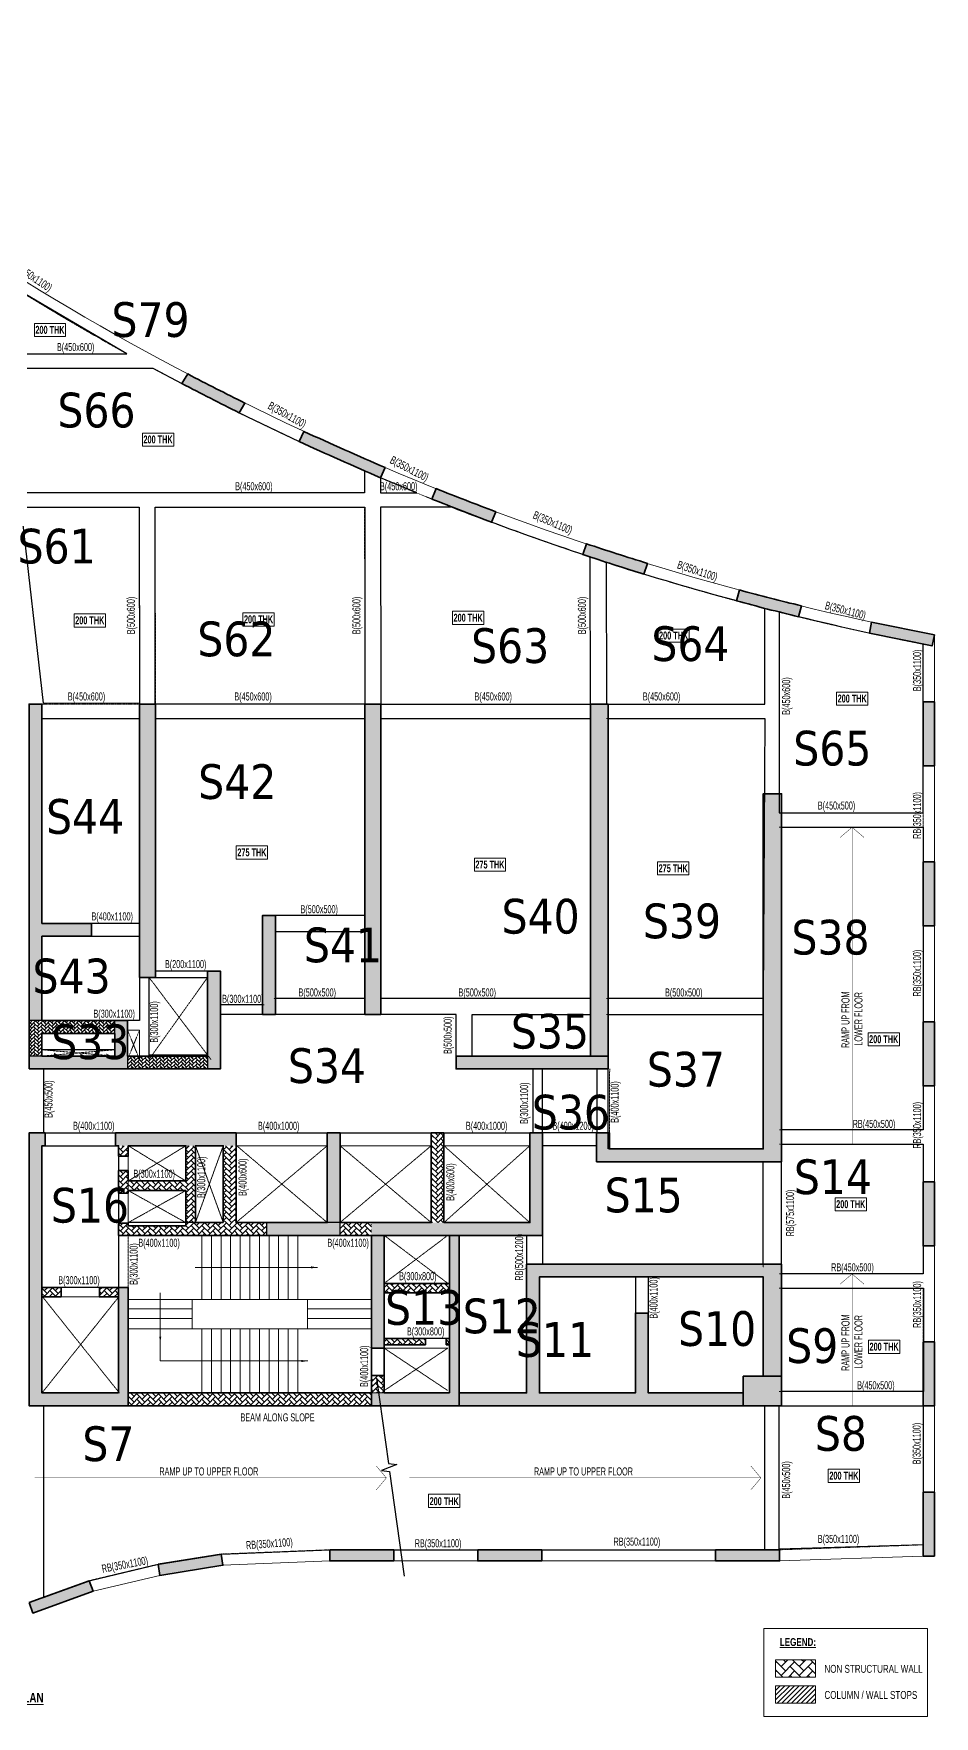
# Model space of a CAD drawing. Header units: millimetres. Extents: x 3484 to 70148, y 12455 to 70349.
# Drawn here: x 41990 to 70148, y 13081 to 65662 of the extents above; entities that cross this region are included whole.
import ezdxf

# ---------------------------------------------------------------- set-up
doc = ezdxf.new("R2010")
doc.units = ezdxf.units.MM
doc.linetypes.add('HIDDEN', pattern=[0.375, 0.25, -0.125])
for name, color, linetype, lineweight in [('A-ANNO-DIMS', 8, 'Continuous', 15), ('A-DETL-MISC', 35, 'Continuous', 15), ('A-FLOR-IDEN', 11, 'Continuous', 9), ('A-HIDD-ABVE', 8, 'HIDDEN', 20), ('G-ANNO-TEXT', 231, 'Continuous', 9), ('S-BEAM', 7, 'Continuous', 18), ('S-BEAM-IDEN', 2, 'Continuous', 9), ('S-COL HATCH', 9, 'Continuous', 0), ('S-COLS', 5, 'Continuous', 35)]:
    doc.layers.add(name, color=color, linetype=linetype, lineweight=lineweight)
doc.layers.add('changes', color=7, linetype='Continuous')
doc.layers.add('SUNK SLAB', color=8, linetype='Continuous')
doc.styles.add('Dim.s & Anno.(Misc.)', font='ARIALN.TTF')
doc.styles.add('Swis721 LtCn BT', font='swisscl.ttf', dxfattribs={"width": 0.9, "height": 233.355162})
doc.styles.add('Swis721 LtCn BT_2', font='swisscl.ttf', dxfattribs={"height": 244.992296})
doc.styles.add('Swis721 LtCn BT_B', font='', dxfattribs={"width": 0.9, "height": 246.918336})
doc.styles.get('Swis721 LtCn BT_B').set_extended_font_data('Swis721 LtCn BT', bold=True)
doc.dimstyles.new('A-GFC-100', dxfattribs={"dimscale": 100, "dimtxt": 1.75, "dimasz": 1.5, "dimexe": 1.5, "dimexo": 0, "dimgap": 1, "dimtad": 1, "dimdsep": 46, "dimtxsty": 'Dim.s & Anno.(Misc.)', "dimblk": 'ARCHTICK', "dimcen": 0, "dimdle": 1.5, "dimclrd": 256, "dimclre": 8, "dimclrt": 6, "dimazin": 2, "dimtfac": 1, "dimtix": 1, "dimtmove": 2, "dimatfit": 3, "dimfxl": 1, "dimtolj": 1, "dimlwd": -1, "dimlwe": 9, "dimarcsym": 0})
pattern_1 = [(45, (-31794446.85, 20735559.75), (0, 169.7056275), [360, -120]), (135, (-31794362, 20735644.6), (1e-14, 169.7056275), [360, -120])]

# ---------------------------------------------------------------- blocks, each defined once
blk = doc.blocks.new('A$C0921b736')
at = {"layer": 'S-COL HATCH', "transparency": 33554687}
h = blk.add_hatch(color=256, dxfattribs=at)
h.dxf.hatch_style = 1
h.paths.add_polyline_path([(29725, 12785), (30125, 12785), (30125, 15425), (31675, 15425), (31675, 15825), (30125, 15825), (30125, 22675), (29725, 22675)])
h = blk.add_hatch(color=256, dxfattribs=at)
h.dxf.hatch_style = 1
h.paths.add_polyline_path([(33675, 14135), (33175, 14135), (33175, 22675), (33675, 22675)])
h = blk.add_hatch(color=256, dxfattribs=at)
h.dxf.hatch_style = 1
h.paths.add_polyline_path([(40725, 12975), (40225, 12975), (40225, 22675), (40725, 22675)])
h = blk.add_hatch(color=256, dxfattribs=at)
h.dxf.hatch_style = 1
h.paths.add_polyline_path([(43075, 11675), (43075, 11275), (47825, 11275), (47825, 11675)])
h.paths.add_polyline_path([(47825, 22675), (47275, 22675), (47275, 11675), (47825, 11675)])
h = blk.add_hatch(color=256, dxfattribs=at)
h.dxf.hatch_style = 1
h.paths.add_polyline_path([(53250, 8375), (53250, 19875), (52675, 19875), (52675, 8775), (47865, 8775), (47865, 9275), (47465, 9275), (47465, 8375)])
h = blk.add_hatch(color=256, dxfattribs=at)
h.dxf.hatch_style = 1
h.paths.add_polyline_path([(37425, 16075), (37025, 16075), (37025, 12975), (37425, 12975)])
h = blk.add_hatch(color=256, dxfattribs=at)
h.dxf.hatch_style = 1
h.paths.add_polyline_path([(35305, 11675), (35305, 11275), (35705, 11275), (35705, 14335), (35305, 14335)])
h = blk.add_hatch(color=256, dxfattribs=at)
h.dxf.hatch_style = 1
h.paths.add_polyline_path([(32805, 11275), (32805, 11675), (32805, 12785), (32405, 12785), (32405, 12385), (32405, 11675), (30125, 11675), (29725, 11675), (29725, 11275)])
at = {"layer": 'S-COL HATCH'}
h = blk.add_hatch(dxfattribs=at)
h.set_pattern_fill('AR-HBONE', color=256, scale=20)
h.set_pattern_definition([(45, (-31794446.854, 20735559.75), (0, 113.13708499), [240, -80]), (135, (-31794390.286, 20735616.32), (9e-15, 113.13708499), [240, -80])])
h.paths.add_polyline_path([(30125, 12385), (30125, 11692), (30125, 11692), (30125, 11675), (29725, 11675), (29725, 12785), (32405, 12785), (32405, 12485), (32405, 12385)])
h = blk.add_hatch(dxfattribs=at)
h.set_pattern_fill('AR-HBONE', color=256, scale=20)
h.set_pattern_definition([(45, (-31966103.18, 21022167.41), (0, 113.13708499), [240, -80]), (135, (-31966046.61, 21022223.98), (9e-15, 113.13708499), [240, -80])])
h.paths.add_polyline_path([(35305, 11275), (35305, 11675), (32805, 11675), (32805, 11275)])
at = {"layer": 'S-COL HATCH', "transparency": 33554687}
h = blk.add_hatch(color=256, dxfattribs=at)
h.dxf.hatch_style = 1
h.paths.add_polyline_path([(32525, 4450), (32825, 4450), (32825, 1150), (32825, 750), (30125, 750), (29725, 750), (29725, 1150), (29725, 1150), (29725, 9275), (30225, 9275), (30225, 8875), (30125, 8875), (30125, 1150), (30125, 1150), (32525, 1150), (32525, 1150)])
h = blk.add_hatch(color=256, dxfattribs=at)
h.dxf.hatch_style = 1
h.paths.add_polyline_path([(36195, 9275), (32425, 9275), (32425, 8875), (36195, 8875)])
h = blk.add_hatch(color=256, dxfattribs=at)
h.dxf.hatch_style = 1
h.paths.add_polyline_path([(39445, 9275), (39045, 9275), (39045, 6475), (39445, 6475)])
h = blk.add_hatch(color=256, dxfattribs=at)
h.dxf.hatch_style = 1
h.paths.add_polyline_path([(40425, 6075), (40425, 6475), (45379, 6475), (45379, 9275), (45779, 9275), (45779, 6075)])
at = {"layer": 'S-COL HATCH'}
h = blk.add_hatch(dxfattribs=at)
h.set_pattern_fill('AR-HBONE', color=256, scale=30)
h.set_pattern_definition(pattern_1)
h.paths.add_polyline_path([(42695, 6475), (42295, 6475), (42295, 9275), (42695, 9275)])
h = blk.add_hatch(dxfattribs=at)
h.set_pattern_fill('AR-HBONE', color=256, scale=30)
h.set_pattern_definition(pattern_1)
h.paths.add_polyline_path([(34925, 8875), (34625, 8875), (34625, 7775), (32825, 7775), (32825, 8100), (32525, 8100), (32525, 7398), (32825, 7398), (32825, 7475), (34625, 7475), (34625, 6375), (32825, 6375), (32825, 6453), (32525, 6453), (32525, 6075), (37145, 6075), (37145, 6475), (34925, 6475)])
h = blk.add_hatch(dxfattribs=at)
h.set_pattern_fill('AR-HBONE', color=256, scale=30)
h.set_pattern_definition(pattern_1)
h.paths.add_polyline_path([(32825, 8875), (32525, 8875), (32525, 8550), (32825, 8550)])
h = blk.add_hatch(dxfattribs=at)
h.set_pattern_fill('AR-HBONE', color=256, scale=30)
h.set_pattern_definition(pattern_1)
h.paths.add_polyline_path([(36195, 6475), (35795, 6475), (35795, 8875), (36195, 8875)])
at = {"layer": 'S-COL HATCH', "transparency": 33554687}
h = blk.add_hatch(color=256, dxfattribs=at)
h.dxf.hatch_style = 1
h.paths.add_polyline_path([(39445, 6475), (37145, 6475), (37145, 6075), (39445, 6075)])
at = {"layer": 'S-COL HATCH'}
h = blk.add_hatch(dxfattribs=at)
h.set_pattern_fill('AR-HBONE', color=256, scale=30)
h.set_pattern_definition(pattern_1)
h.paths.add_polyline_path([(39445, 6475), (40425, 6475), (40425, 6075), (39445, 6075)])
at = {"layer": 'S-COL HATCH', "transparency": 33554687}
h = blk.add_hatch(color=256, dxfattribs=at)
h.dxf.hatch_style = 1
h.paths.add_polyline_path([(40425, 6075), (40825, 6075), (40825, 6075), (40825, 4575), (40825, 4575), (40825, 4275), (40825, 2550), (40425, 2550)])
h = blk.add_hatch(color=256, dxfattribs=at)
h.dxf.hatch_style = 1
h.paths.add_polyline_path([(42865, 6075), (43165, 6075), (43165, 750), (42865, 750), (40425, 750), (40425, 1150), (42865, 1150), (42865, 2850), (42865, 2850), (42865, 2850)])
h = blk.add_hatch(color=256, dxfattribs=at)
h.dxf.hatch_style = 1
h.paths.add_polyline_path([(52675, 4775), (52675, 1675), (53250, 1675), (53250, 5175), (45279, 5175), (45279, 1150), (43165, 1150), (43165, 750), (52050, 750), (52050, 1150), (49079, 1150), (49079, 3648), (48679, 3648), (48679, 1150), (45679, 1150), (45679, 4775)])
at = {"layer": 'S-COL HATCH'}
h = blk.add_hatch(dxfattribs=at)
h.set_pattern_fill('AR-HBONE', color=256, scale=30)
h.set_pattern_definition([(45, (-31794446.85, 20683630.75), (0, 169.7056275), [360, -120]), (135, (-31794362, 20683715.6), (1e-14, 169.7056275), [360, -120])])
h.paths.add_polyline_path([(32525, 4150), (32525, 4450), (31925, 4450), (31925, 4150)])
h.paths.add_polyline_path([(30725, 4150), (30725, 4450), (30125, 4450), (30125, 4150)])
h = blk.add_hatch(dxfattribs=at)
h.set_pattern_fill('AR-HBONE', color=256, scale=30)
h.set_pattern_definition(pattern_1)
h.paths.add_polyline_path([(40825, 4275), (42865, 4275), (42865, 4575), (40825, 4575)])
h = blk.add_hatch(dxfattribs=at)
h.set_pattern_fill('AR-HBONE', color=256, scale=30)
h.set_pattern_definition(pattern_1)
h.paths.add_polyline_path([(42115, 2850), (42115, 2650), (40825, 2650), (40825, 2850)])
h = blk.add_hatch(dxfattribs=at)
h.set_pattern_fill('AR-HBONE', color=256, scale=30)
h.set_pattern_definition(pattern_1)
h.paths.add_polyline_path([(42765, 2850), (42865, 2850), (42865, 2650), (42765, 2650)])
h = blk.add_hatch(dxfattribs=at)
h.set_pattern_fill('AR-HBONE', color=256, scale=30)
h.set_pattern_definition(pattern_1)
h.paths.add_polyline_path([(40425, 1700), (40825, 1700), (40825, 1150), (40425, 1150)])
at = {"layer": 'S-COL HATCH', "transparency": 33554687}
h = blk.add_hatch(color=256, dxfattribs=at)
h.dxf.hatch_style = 1
h.paths.add_polyline_path([(53250, 1675), (53250, 750), (52050, 750), (52050, 1675)])
at = {"layer": 'S-COL HATCH'}
h = blk.add_hatch(dxfattribs=at)
h.set_pattern_fill('AR-HBONE', color=256, scale=30)
h.set_pattern_definition(pattern_1)
h.paths.add_polyline_path([(40425, 1150), (32825, 1150), (32825, 750), (40425, 750)])
at = {"layer": 'changes'}
for p, q in [((30125, 12785), (29725, 12785)), ((32405, 12385), (32405, 12785)), ((30125, 11675), (29725, 11675)), ((32805, 11675), (32805, 11275)), ((35305, 11675), (35305, 11275))]:
    blk.add_line(p, q, dxfattribs=at)
blk.add_lwpolyline([(39445, 6475), (37145, 6475), (37145, 6075), (39445, 6075)], close=True, dxfattribs=at)
at = {"layer": 'S-COLS'}
for p, q in [((32525, 4450), (32525, 1150)), ((32825, 4450), (32825, 1150)), ((40825, 2550), (40425, 2550)), ((40825, 1700), (40425, 1700)), ((32825, 1150), (32825, 750))]:
    blk.add_line(p, q, dxfattribs=at)
for points in [[(29725, 11275), (29725, 22675), (30125, 22675), (30125, 15825), (31675, 15825), (31675, 15425), (30125, 15425), (30125, 12785), (32805, 12785), (32805, 11675), (35305, 11675), (35305, 14335), (35705, 14335), (35705, 11275), (29725, 11275)], [(47825, 11675), (47825, 22675), (47275, 22675), (47275, 11675), (47825, 11675)], [(29725, 1150), (29725, 9275), (30225, 9275), (30225, 8875), (30125, 8875), (30125, 1150), (32525, 1150)], [(36195, 9275), (32425, 9275), (32425, 8875), (32525, 8875), (32525, 8550), (32825, 8550), (32825, 8875), (33725, 8875), (34625, 8875), (34625, 7775), (32825, 7775), (32825, 8100), (32525, 8100), (32525, 7398), (32825, 7398), (32825, 7475), (34625, 7475), (34625, 6375), (33725, 6375), (32825, 6375), (32825, 6453), (32525, 6453), (32525, 6075), (34625, 6075), (34625, 6075), (45779, 6075), (45779, 9275), (45379, 9275), (45379, 6475), (42695, 6475), (42695, 9275)], [(39045, 9275), (39045, 6475), (36195, 6475), (36195, 9275)], [(39445, 9275), (39045, 9275)], [(42295, 9275), (42295, 6475), (39445, 6475), (39445, 9275)], [(42695, 9275), (42295, 9275)], [(40825, 750), (40425, 750), (40425, 6075)], [(40825, 6075), (40825, 1150)], [(43165, 6075), (43165, 750), (42865, 750)], [(42865, 1150), (42865, 6075)], [(43165, 1150), (45279, 1150), (45279, 5175), (53250, 5175)], [(53250, 5175), (53250, 1675), (52675, 1675), (52675, 4775), (45679, 4775), (45679, 1150), (48679, 1150), (48679, 3648), (49079, 3648), (49079, 1150), (52050, 1150), (52050, 750), (43165, 750)], [(30125, 4150), (30725, 4150), (30725, 4450), (30125, 4450)], [(32525, 4150), (31925, 4150), (31925, 4450), (32825, 4450)], [(40825, 2850), (42115, 2850)], [(42115, 2650), (40825, 2650)], [(42115, 2850), (42115, 2650)], [(42765, 2650), (42765, 2850)], [(42765, 2850), (42865, 2850)], [(42865, 2650), (42765, 2650)], [(30125, 750), (30125, 750), (29725, 750), (29725, 1150)], [(32825, 1150), (40425, 1150), (40425, 750), (30125, 750)], [(40825, 1150), (42865, 1150)], [(42865, 750), (40825, 750)]]:
    blk.add_lwpolyline(points, dxfattribs=at)
for points in [[(33675, 14135), (33175, 14135), (33175, 22675), (33675, 22675)], [(53250, 8375), (47465, 8375), (47465, 9275), (47865, 9275), (47865, 8775), (52675, 8775), (52675, 19875), (53250, 19875)], [(30125, 12385), (32405, 12385), (32405, 11675), (30125, 11675)], [(35795, 6475), (34925, 6475), (34925, 8875), (35795, 8875)], [(40825, 4575), (42865, 4575), (42865, 4275), (40825, 4275)]]:
    blk.add_lwpolyline(points, close=True, dxfattribs=at)
at = {"layer": 'S-COLS', "elevation": 0}
for points in [[(40725, 12975), (40225, 12975), (40225, 22675), (40725, 22675)], [(37425, 16075), (37025, 16075), (37025, 12975), (37425, 12975)], [(43075, 11675), (47825, 11675), (47825, 11275), (43075, 11275)], [(53250, 750), (52050, 750), (52050, 1675), (53250, 1675)]]:
    blk.add_lwpolyline(points, close=True, dxfattribs=at)
blk = doc.blocks.new('*U10')
blk.add_lwpolyline([(-28.23, 0), (-1.25, 0), (-0.62, 2.5), (0.62, -2.5), (1.25, 0), (34.3, 0)])
blk = doc.blocks.new('_ARCHTICK')
at = {"color": 0, "linetype": 'ByBlock', "const_width": 0.15}
blk.add_lwpolyline([(-0.5, -0.5), (0.5, 0.5)], dxfattribs=at)
blk = doc.blocks.new('A$Cb7cd9481')
at = {"layer": 'S-COL HATCH', "transparency": 33554687}
h = blk.add_hatch(color=256, dxfattribs=at)
h.dxf.hatch_style = 1
h.paths.add_polyline_path([(28420, 25306), (28602, 25607, -0.00603), (26815, 26517), (26634, 26217, 0.006005)])
h = blk.add_hatch(color=256, dxfattribs=at)
h.dxf.hatch_style = 1
h.paths.add_polyline_path([(30445, 24722), (30297, 24405, 0.004309), (32837, 23274), (32985, 23591, -0.004327)])
h = blk.add_hatch(color=256, dxfattribs=at)
h.dxf.hatch_style = 1
h.paths.add_polyline_path([(36311, 21885), (36443, 22213, -0.006015), (34578, 22935), (34446, 22609, 0.00603)])
h = blk.add_hatch(color=256, dxfattribs=at)
h.dxf.hatch_style = 1
h.paths.add_polyline_path([(41071, 20263), (41183, 20599, -0.006015), (39279, 21210), (39167, 20874, 0.00603)])
h = blk.add_hatch(color=256, dxfattribs=at)
h.dxf.hatch_style = 1
h.paths.add_polyline_path([(45907, 18929), (46003, 19269, -0.006016), (44065, 19767), (43970, 19427, 0.006031)])
h = blk.add_hatch(color=256, dxfattribs=at)
h.dxf.hatch_style = 1
h.paths.add_polyline_path([(48195, 18764), (48125, 18421), (50085, 18021), (50155, 18363)])
h = blk.add_hatch(color=256, dxfattribs=at)
h.dxf.hatch_style = 1
h.paths.add_polyline_path([(50155, 16269), (49805, 16269), (49805, 14269), (50155, 14269)])
h = blk.add_hatch(color=256, dxfattribs=at)
h.dxf.hatch_style = 1
h.paths.add_polyline_path([(49805, 9269), (50155, 9269), (50155, 11269), (49805, 11269)])
h = blk.add_hatch(color=256, dxfattribs=at)
h.dxf.hatch_style = 1
h.paths.add_polyline_path([(50155, 6269), (49805, 6269), (49805, 4269), (50155, 4269)])
h = blk.add_hatch(color=256, dxfattribs=at)
h.dxf.hatch_style = 1
h.paths.add_polyline_path([(50155, 1269), (49805, 1269), (49805, -731), (50155, -731)])
h = blk.add_hatch(color=256, dxfattribs=at)
h.dxf.hatch_style = 1
h.paths.add_polyline_path([(49805, -5724), (50155, -5724), (50155, -3724), (49805, -3724)])
h = blk.add_hatch(color=256, dxfattribs=at)
h.dxf.hatch_style = 1
h.paths.add_polyline_path([(49805, -10421), (50155, -10421), (50155, -8421), (49805, -8421)])
h = blk.add_hatch(color=256, dxfattribs=at)
h.dxf.hatch_style = 1
h.paths.add_polyline_path([(25886, -10678), (25942, -11024), (27916, -10706), (27860, -10360)])
h = blk.add_hatch(color=256, dxfattribs=at)
h.dxf.hatch_style = 1
h.paths.add_polyline_path([(31255, -10224), (31255, -10574), (33255, -10574), (33255, -10224)])
h = blk.add_hatch(color=256, dxfattribs=at)
h.dxf.hatch_style = 1
h.paths.add_polyline_path([(35880, -10224), (35880, -10574), (37880, -10574), (37880, -10224)])
h = blk.add_hatch(color=256, dxfattribs=at)
h.dxf.hatch_style = 1
h.paths.add_polyline_path([(43315, -10224), (43315, -10574), (45315, -10574), (45315, -10224)])
h = blk.add_hatch(color=256, dxfattribs=at)
h.dxf.hatch_style = 1
h.paths.add_polyline_path([(23855, -11522), (23735, -11193), (21855, -11874), (21974, -12203)])
at = {"layer": 'S-COLS', "elevation": 0}
for points in [[(26634, 26217, 0.006005), (28420, 25306), (28602, 25607, -0.00603), (26815, 26517), (26634, 26217)], [(30297, 24405), (30445, 24722, 0.004327), (32985, 23591), (32837, 23274, -0.004309), (30297, 24405)], [(36443, 22213, -0.006015), (34578, 22935), (34446, 22609, 0.00603), (36311, 21885), (36443, 22213)], [(39167, 20874, 0.00603), (41071, 20263), (41183, 20599, -0.006015), (39279, 21210), (39167, 20874)], [(46003, 19269, -0.006016), (44065, 19767), (43970, 19427, 0.006031), (45907, 18929), (46003, 19269)]]:
    blk.add_lwpolyline(points, format="xyb", dxfattribs=at)
for points in [[(48195, 18764), (50155, 18363), (50085, 18021), (48125, 18421), (48195, 18764)], [(25886, -10678), (25942, -11024), (27916, -10706), (27860, -10360), (25886, -10678)], [(21855, -11874), (21974, -12203), (23855, -11522), (23735, -11193), (21855, -11874)]]:
    blk.add_lwpolyline(points, dxfattribs=at)
for points in [[(49805, 16269), (50155, 16269), (50155, 14269), (49805, 14269)], [(49805, 11269), (50155, 11269), (50155, 9269), (49805, 9269)], [(49805, 6269), (50155, 6269), (50155, 4269), (49805, 4269)], [(49805, 1269), (50155, 1269), (50155, -731), (49805, -731)], [(49805, -3724), (50155, -3724), (50155, -5724), (49805, -5724)], [(49805, -8421), (50155, -8421), (50155, -10421), (49805, -10421)], [(31255, -10224), (33255, -10224), (33255, -10574), (31255, -10574)], [(35880, -10224), (37880, -10224), (37880, -10574), (35880, -10574)], [(43315, -10224), (45315, -10224), (45315, -10574), (43315, -10574)]]:
    blk.add_lwpolyline(points, close=True, dxfattribs=at)
blk = doc.blocks.new('A$C40398dd4')
at = {"layer": 'A-ANNO-DIMS', "ltscale": 500, "elevation": 0}
blk.add_lwpolyline([(5810, 1000), (6600, 1000), (6600, 1565)], dxfattribs=at)
at = {"layer": 'A-DETL-MISC'}
for p, q in [((2300, 4925), (2300, 2925)), ((2600, 4925), (2600, 2925)), ((2900, 4925), (2900, 2925)), ((3200, 4925), (3200, 2925)), ((3500, 4925), (3500, 2925)), ((3800, 4925), (3800, 2925)), ((4100, 4925), (4100, 2925)), ((4400, 4925), (4400, 2925)), ((4700, 4925), (4700, 2925)), ((5000, 4925), (5000, 2925)), ((5300, 4925), (5300, 2925)), ((2300, 0), (2300, 2000)), ((2600, 0), (2600, 2000)), ((2900, 0), (2900, 2000)), ((3200, 0), (3200, 2000)), ((3500, 0), (3500, 2000)), ((3800, 0), (3800, 2000)), ((4100, 0), (4100, 2000)), ((4400, 0), (4400, 2000)), ((4700, 0), (4700, 2000)), ((5000, 0), (5000, 2000)), ((5300, 0), (5300, 2000))]:
    blk.add_line(p, q, dxfattribs=at)
for points in [[(2000, 2925), (0, 2925)], [(5600, 2925), (7600, 2925)], [(2000, 2625), (0, 2625)], [(2000, 2325), (0, 2325)], [(5600, 2625), (7600, 2625)], [(5600, 2325), (7600, 2325)]]:
    blk.add_lwpolyline(points, dxfattribs=at)
blk.add_lwpolyline([(5600, 2925), (5600, 2000), (2000, 2000), (2000, 2925)], close=True, dxfattribs=at)
at = {"layer": 'A-DETL-MISC', "elevation": 0}
for points in [[(2000, 2000), (0, 2000)], [(5600, 2000), (7600, 2000)]]:
    blk.add_lwpolyline(points, dxfattribs=at)
at = {"layer": 'A-ANNO-DIMS', "ltscale": 500}
for points in [[(1688, 3925), (5510, 3925)], [(6600, 1565), (6600, 3126)], [(1988, 1000), (5810, 1000)]]:
    blk.add_leader(points, dimstyle='A-GFC-100', override={"dimasz": 2, "dimtad": 0, "dimfxl": 0.18, "dimarcsym": 1}, dxfattribs=at)

msp = doc.modelspace()

# ---------------------------------------------------------------- hatches: boundary and pattern name
at = {"layer": 'SUNK SLAB'}
h = msp.add_hatch(dxfattribs=at)
h.set_pattern_fill('AR-HBONE', color=8, scale=50, style=0)
h.set_pattern_definition([(45, (-31293415.8, 20978377.51), (0, 282.8427125), [600, -200]), (135, (-31293274.39, 20978518.93), (2e-14, 282.8427125), [600, -200])])
h.paths.add_polyline_path([(66434, 14849), (66434, 14308), (65185, 14308), (65185, 14849)], flags=0)
h = msp.add_hatch(dxfattribs=at)
h.set_pattern_fill('ANSI31', color=8, scale=850, style=0)
h.set_pattern_definition([(45, (-31293415.81, 20979046.01), (-75.1300955, 75.1300955), [])])
h.paths.add_polyline_path([(66434, 14033), (66434, 13491), (65185, 13491), (65185, 14033)], flags=0)

# ---------------------------------------------------------------- linework, layer by layer
at = {"layer": 'A-FLOR-IDEN', "color": 8, "elevation": 0, "flags": 128}
for points in [[(42990, 56608), (42990, 56196), (42013, 56196), (42013, 56608)], [(42990, 56608), (42990, 56196), (42013, 56196), (42013, 56608)], [(46368, 53183), (46368, 52772), (45390, 52772), (45390, 53183)], [(46368, 53183), (46368, 52772), (45390, 52772), (45390, 53183)], [(44234, 47532), (44234, 47120), (43257, 47120), (43257, 47532)], [(44234, 47532), (44234, 47120), (43257, 47120), (43257, 47532)], [(49510, 47563), (49510, 47151), (48533, 47151), (48533, 47563)], [(49510, 47563), (49510, 47151), (48533, 47151), (48533, 47563)], [(56062, 47611), (56062, 47200), (55084, 47200), (55084, 47611)], [(56062, 47611), (56062, 47200), (55084, 47200), (55084, 47611)], [(62487, 47056), (62487, 46644), (61509, 46644), (61509, 47056)], [(62487, 47056), (62487, 46644), (61509, 46644), (61509, 47056)], [(68069, 45087), (68069, 44675), (67091, 44675), (67091, 45087)], [(68069, 45087), (68069, 44675), (67091, 44675), (67091, 45087)], [(49303, 40280), (49303, 39868), (48326, 39868), (48326, 40280)], [(56744, 39900), (56744, 39489), (55767, 39489), (55767, 39900)], [(62472, 39783), (62472, 39372), (61495, 39372), (61495, 39783)], [(69054, 34442), (69054, 34030), (68076, 34030), (68076, 34442)], [(68023, 29287), (68023, 28875), (67046, 28875), (67046, 29287)], [(69066, 24835), (69066, 24423), (68089, 24423), (68089, 24835)], [(55314, 20023), (55314, 19611), (54336, 19611), (54336, 20023)]]:
    msp.add_lwpolyline(points, close=True, dxfattribs=at)
at = {"layer": 'A-FLOR-IDEN', "color": 8, "flags": 128}
msp.add_lwpolyline([(67810, 20805), (67810, 20393), (66833, 20393), (66833, 20805)], close=True, dxfattribs=at)
at = {"layer": 'A-HIDD-ABVE', "linetype": 'HIDDEN'}
for p, q in [((47428, 36171, 0), (45598, 33611, 0)), ((47528, 33611, 0), (45598, 36171, 0)), ((45298, 34521, 0), (44928, 33611, 0)), ((45298, 33611, 0), (44928, 34521, 0)), ((44528, 33911, 0), (42248, 33711, 0)), ((44528, 33711, 0), (42248, 33911, 0)), ((46748, 30911, 0), (44948, 29811, 0)), ((46748, 29811, 0), (44948, 30911, 0)), ((47918, 30911, 0), (47048, 28511, 0)), ((47918, 28511, 0), (47048, 30911, 0)), ((51168, 30911, 0), (48318, 28511, 0)), ((51168, 28511, 0), (48338, 30911, 0)), ((54418, 30911, 0), (51568, 28511, 0)), ((54418, 28511, 0), (51568, 30911, 0)), ((57502, 30911, 0), (54818, 28511, 0)), ((57502, 28511, 0), (54818, 30911, 0)), ((46748, 28511, 0), (44948, 29511, 0)), ((46748, 29511, 0), (44948, 28511, 0)), ((52948, 28111, 0), (54938, 26611, 0)), ((52948, 26611, 0), (54938, 28111, 0)), ((44648, 26185, 0), (42248, 23185, 0)), ((42272, 26185, 0), (44672, 23185, 0)), ((52948, 24585, 0), (54938, 23260, 0)), ((52948, 23260, 0), (54938, 24585, 0))]:
    msp.add_line(p, q, dxfattribs=at)
at = {"layer": 'changes'}
msp.add_line((47048, 28511, 0), (44948, 28511, 0), dxfattribs=at)
at = {"layer": 'changes', "color": 1, "elevation": 0}
for points in [[(41569, 57610), (41569, 55661), (44899, 55661)], [(52830, 51785), (52834, 51311), (53967, 51311)], [(41595, 50861), (45290, 50861), (45298, 44733), (42296, 44739)], [(45790, 50861), (52348, 50861), (52348, 44711), (45790, 44711)], [(42248, 44261), (45298, 44261), (45298, 37861), (42248, 37861)], [(45798, 44261), (52348, 44261), (52348, 38111), (49148, 38111), (49148, 35311), (47828, 35311), (47828, 36371), (45798, 36371)], [(52848, 44261), (59398, 44261), (59398, 35511), (52848, 35511)], [(59948, 44261), (64848, 44261), (64798, 35511), (59948, 35511)], [(65373, 40861), (69798, 40861), (69798, 31411), (65373, 31411)], [(42248, 37461), (45298, 37461), (45298, 34821), (42248, 34821)], [(49548, 37611), (52348, 37611), (52348, 35511), (49548, 35511)], [(45598, 36171), (47428, 36171), (47428, 33743), (45598, 33743)], [(42298, 33311), (42298, 31311), (57602, 31311), (57602, 33311), (55198, 33311), (55198, 35011), (47828, 35011), (47828, 33311)], [(55698, 35011), (59398, 35011), (59398, 33711), (55698, 33711)], [(59948, 35011), (64798, 35011), (64798, 30811), (59948, 30811)], [(42248, 34421), (44528, 34421), (44528, 33911), (42248, 33911)], [(57902, 33311), (59598, 33311), (59598, 31311), (57902, 31311)], [(42248, 30911), (44648, 30911), (44648, 26485), (42248, 26485)], [(57902, 30911), (57902, 27211), (64798, 27211), (64798, 30411), (59588, 30411), (59598, 30911)], [(65373, 30961), (69798, 30961), (69798, 26911), (65373, 26911)], [(55288, 28111), (57402, 28111), (57402, 23185), (55288, 23185)], [(52948, 26311), (54988, 26311), (54988, 24885), (52948, 24885)], [(57802, 26811), (60802, 26811), (60802, 23185), (57802, 23185)], [(65373, 26461), (69812, 26461), (69812, 23235), (65373, 23235)], [(42298, 22785), (42298, 16799), (43766, 17329), (45854, 17827), (47875, 18153), (51248, 18287), (55873, 18287), (63308, 18287), (64848, 18291), (64848, 22785)], [(65298, 22785), (69798, 22785), (69798, 18440), (65298, 18304)]]:
    msp.add_lwpolyline(points, close=True, dxfattribs=at)
for points in [[(52333, 51998), (52334, 51311), (41569, 51311), (41569, 55211), (45720, 55211), (46627, 54728), (48413, 53817), (50290, 52916), (52333, 51998)], [(64173, 23185), (64173, 23710), (64798, 23710), (64798, 26811), (61202, 26811), (61202, 23185), (64173, 23185)]]:
    msp.add_lwpolyline(points, dxfattribs=at)
msp.add_lwpolyline([(52835, 50861), (52848, 44711), (59398, 44710), (59388, 49309, -0.009823), (56305, 50396), (55092, 50861)], format="xyb", close=True, dxfattribs=at)
for points in [[(59889, 49145), (59898, 44711), (64848, 44711), (64848, 47704, -0.011708), (61064, 48774), (59889, 49145)], [(65298, 47589), (65298, 41311), (69798, 41311), (69798, 46582, -0.013126), (65298, 47589)]]:
    msp.add_lwpolyline(points, format="xyb", dxfattribs=at)
at = {"layer": 'G-ANNO-TEXT', "color": 7, "elevation": 0}
for points in [[(64816, 15821), (69935, 15821), (69935, 13081), (64816, 13081)], [(66434, 14849), (66434, 14308), (65185, 14308), (65185, 14849)], [(66434, 14033), (66434, 13491), (65185, 13491), (65185, 14033)]]:
    msp.add_lwpolyline(points, close=True, dxfattribs=at)
at = {"layer": 'S-BEAM', "linetype": 'HIDDEN'}
for p, q in [((41569, 55661, 0), (44899, 55661, 0)), ((41569, 55211, 0), (45720, 55211, 0)), ((52334, 51311, 0), (52333, 51998, 0)), ((52834, 51311, 0), (52833, 51783, 0)), ((41569, 51311, 0), (52334, 51311, 0)), ((52834, 51311, 0), (53967, 51311, 0)), ((42296, 44739, 0), (41595, 50862, 0)), ((45290, 50861), (41595, 50861, 0)), ((45298, 44711, 0), (45290, 50861, 0)), ((45790, 50861, 0), (52335, 50861, 0)), ((45798, 44711, 0), (45790, 50861, 0)), ((52348, 44711, 0), (52335, 50861, 0)), ((52835, 50861, 0), (55091, 50861, 0)), ((52848, 44711, 0), (52835, 50861, 0)), ((59398, 44711, 0), (59388, 49309, 0)), ((59898, 44711, 0), (59889, 49145, 0)), ((64848, 44711, 0), (64848, 47704, 0)), ((65298, 41311, 0), (65298, 47589)), ((45298, 44711, 0), (42248, 44711, 0)), ((45798, 44711, 0), (52348, 44711, 0)), ((59398, 44711, 0), (52848, 44711, 0)), ((64798, 44711, 0), (59898, 44711, 0)), ((45298, 44261, 0), (42248, 44261)), ((45798, 44261, 0), (52348, 44261, 0)), ((59398, 44261, 0), (52848, 44261, 0)), ((64848, 44261, 0), (59898, 44261, 0)), ((64848, 41911, 0), (64848, 44261, 0)), ((69798, 41311, 0), (65298, 41311, 0)), ((43798, 37861, 0), (45298, 37861, 0)), ((49548, 38111, 0), (52348, 38111, 0)), ((43798, 37461, 0), (45298, 37461, 0)), ((49548, 37611, 0), (52348, 37611, 0)), ((47428, 36371, 0), (45798, 36371, 0)), ((45298, 36171, 0), (45298, 34821, 0)), ((49198, 35311, 0), (47828, 35311, 0)), ((52348, 35511, 0), (49498, 35511, 0)), ((59398, 35511, 0), (52848, 35511, 0)), ((59898, 35511, 0), (64798, 35511, 0)), ((45298, 34821, 0), (44928, 34821, 0)), ((55198, 35011, 0), (47828, 35011, 0)), ((55198, 33711, 0), (55198, 35011, 0)), ((59398, 35011, 0), (55698, 35011, 0)), ((55698, 33711, 0), (55698, 35011, 0)), ((59898, 35011, 0), (64798, 35011, 0)), ((42298, 33311, 0), (42298, 31311, 0)), ((57602, 31311, 0), (57602, 33311, 0)), ((57902, 31311, 0), (57902, 33311, 0)), ((59598, 33311, 0), (59598, 31311, 0)), ((59998, 33311, 0), (59988, 31311, 0)), ((44548, 31311, 0), (42348, 31311, 0)), ((51168, 31311, 0), (48318, 31311, 0)), ((54418, 31311, 0), (51568, 31311, 0)), ((57502, 31311, 0), (54818, 31311, 0)), ((44548, 30911, 0), (42348, 30911, 0)), ((44648, 28488, 0), (44648, 30911, 0)), ((59598, 30911, 0), (57902, 30911, 0)), ((65312, 30961, 0), (69798, 30961)), ((64798, 27111, 0), (64798, 30411, 0)), ((44648, 26485, 0), (44648, 28111, 0)), ((44948, 26485, 0), (44948, 28111, 0)), ((57902, 28111, 0), (57902, 27211, 0)), ((65298, 26911, 0), (69798, 26911, 0)), ((44048, 26485, 0), (42848, 26485, 0)), ((60802, 25683, 0), (60802, 26811, 0)), ((61202, 25683, 0), (61202, 26811, 0)), ((54838, 24885, 0), (54188, 24885, 0)), ((42298, 22785, 0), (42298, 16799)), ((64848, 22785, 0), (64848, 18291, 0)), ((65298, 22785), (69812, 22785, 0)), ((65298, 22785, 0), (65298, 18304, 0)), ((65296, 18286, 0), (69786, 18440, 0)), ((47875, 18153, 0), (51241, 18286, 0)), ((53248, 18287, 0), (55873, 18287, 0)), ((63308, 18287, 0), (57873, 18287, 0)), ((43766, 17329, 0), (45854, 17827, 0)), ((42298, 16427), (42298, 16423))]:
    msp.add_line(p, q, dxfattribs=at)
at = {"layer": 'S-BEAM'}
for p, q in [((69812, 40861, 0), (65298, 40861, 0)), ((45598, 36171, 0), (45598, 33611, 0)), ((47428, 36171, 0), (45798, 36171, 0)), ((45298, 34521, 0), (44928, 34521, 0)), ((45298, 34521, 0), (45298, 33611, 0)), ((59598, 31311, 0), (57902, 31311, 0)), ((65312, 31411, 0), (69798, 31411)), ((44948, 28511, 0), (44948, 30911, 0)), ((51168, 30911, 0), (48338, 30911, 0)), ((54418, 30911, 0), (51568, 30911, 0)), ((57502, 30911, 0), (54818, 30911, 0)), ((65373, 27111, 0), (65373, 30411, 0)), ((57402, 28111, 0), (57402, 27211, 0)), ((65298, 26461, 0), (69798, 26461, 0)), ((44048, 26185, 0), (42848, 26185, 0)), ((54938, 24585, 0), (52948, 24585, 0)), ((65298, 23235), (69812, 23235, 0)), ((47889, 17803, 0), (51255, 17937, 0)), ((53248, 17937, 0), (55873, 17937, 0)), ((63308, 17937, 0), (57873, 17937, 0)), ((65308, 17937, 0), (69798, 18090, 0)), ((43848, 16988, 0), (45935, 17487, 0))]:
    msp.add_line(p, q, dxfattribs=at)
at = {"layer": 'S-BEAM', "ltscale": 250000, "elevation": 0}
msp.add_lwpolyline([(70148, 46874, -0.104419), (38031, 60339, 0.059137), (29908, 65662, 0.059137)], format="xyb", dxfattribs=at)
at = {"layer": 'S-BEAM', "linetype": 'HIDDEN', "elevation": 0}
for points in [[(44899, 55661, -0.0114), (41569, 57610)], [(52333, 51998, -0.021725), (45720, 55211, -0.021725)], [(59388, 49309, -0.020704), (52833, 51783, -0.020704)], [(64848, 47704, -0.015257), (59889, 49145, -0.015257)], [(69812, 46582, -0.013664), (65298, 47589, -0.013664)]]:
    msp.add_lwpolyline(points, format="xyb", dxfattribs=at)
at = {"layer": 'S-BEAM', "ltscale": 250000, "elevation": 0}
msp.add_lwpolyline([(70148, 18090), (70148, 46874)], dxfattribs=at)
at = {"layer": 'S-BEAM', "linetype": 'HIDDEN', "elevation": 0}
for points in [[(69798, 31411), (69798, 46582)], [(69798, 26911), (69798, 30961)], [(69798, 18090), (69798, 26461)]]:
    msp.add_lwpolyline(points, dxfattribs=at)
at = {"layer": 'S-BEAM', "elevation": 0}
msp.add_lwpolyline([(65312, 40861), (69798, 40861)], dxfattribs=at)
at = {"layer": 'S-BEAM', "const_width": 12.5, "elevation": 0}
for points in [[(67951, 40544), (67576, 40861), (67201, 40544)], [(67576, 40861), (67576, 30961)], [(67951, 26587), (67576, 26903), (67201, 26587)], [(67576, 26911), (67576, 22785)], [(42023, 20535), (53015, 20535)], [(52700, 20156), (53017, 20531), (52700, 20906)], [(53733, 20535), (64725, 20535)], [(64410, 20156), (64726, 20531), (64410, 20906)]]:
    msp.add_lwpolyline(points, dxfattribs=at)
at = {"layer": 'S-BEAM', "elevation": 0}
msp.add_lwpolyline([(42248, 33711), (44528, 33711), (44528, 33911), (42248, 33911)], close=True, dxfattribs=at)
at = {"layer": 'S-COL HATCH', "elevation": 0}
msp.add_lwpolyline([(52948, 23185), (52548, 23185), (52548, 23736), (52948, 23736)], close=True, dxfattribs=at)

# ---------------------------------------------------------------- block references
at = {"xscale": 100, "yscale": 100, "zscale": 100, "rotation": 277.960533334072}
msp.add_blockref('*U10', (53101, 20856, 0), dxfattribs=at)
at = {"layer": 'changes'}
msp.add_blockref('A$C0921b736', (12123, 22035, 0), dxfattribs=at)
at = {"layer": 'S-BEAM'}
msp.add_blockref('A$Cb7cd9481', (19993, 28511, 0), dxfattribs=at)
at = {"layer": 'S-BEAM-IDEN', "xscale": -1}
msp.add_blockref('A$C40398dd4', (52548, 23185, 0), dxfattribs=at)

# ---------------------------------------------------------------- texts
at = {"layer": 'A-FLOR-IDEN', "color": 1, "char_height": 246.9, "width": 1155, "attachment_point": 2, "line_spacing_factor": 0.964267, "style": 'Swis721 LtCn BT_B'}
for s, insert in [('200 THK', (42501, 56530)), ('200 THK', (42501, 56530)), ('200 THK', (45879, 53105)), ('200 THK', (45879, 53105)), ('200 THK', (43745, 47454)), ('200 THK', (43745, 47454)), ('200 THK', (49021, 47485)), ('200 THK', (49021, 47485)), ('200 THK', (55573, 47533)), ('200 THK', (55573, 47533)), ('200 THK', (61998, 46978)), ('200 THK', (61998, 46978)), ('200 THK', (67580, 45009)), ('200 THK', (67580, 45009)), ('275 THK', (48814, 40202)), ('275 THK', (56255, 39822, 0)), ('275 THK', (61984, 39705)), ('200 THK', (68565, 34364, 0)), ('200 THK', (67534, 29209, 0)), ('200 THK', (68577, 24757, 0)), ('200 THK', (67322, 20727)), ('200 THK', (54825, 19927, 0))]:
    msp.add_mtext(s, dxfattribs=dict(at, insert=insert))
at = {"layer": 'changes', "char_height": 1084.7, "attachment_point": 1, "style": 'Dim.s & Anno.(Misc.)'}
for s, insert in [('{\\fTahoma|b0|i0|c0|p34;S79}', (44424, 57271)), ('{\\fTahoma|b0|i0|c0|p34;S66}', (42735, 54443)), ('{\\fTahoma|b0|i0|c0|p34;S61}', (41489, 50191)), ('{\\fTahoma|b0|i0|c0|p34;S62}', (47108, 47292)), ('{\\fTahoma|b0|i0|c0|p34;S63}', (55667, 47082)), ('{\\fTahoma|b0|i0|c0|p34;S64}', (61302, 47143)), ('{\\fTahoma|b0|i0|c0|p34;S65}', (65739, 43878, 0)), ('{\\fTahoma|b0|i0|c0|p34;S42}', (47135, 42834)), ('{\\fTahoma|b0|i0|c0|p34;S44}', (42379, 41744)), ('{\\fTahoma|b0|i0|c0|p34;S40}', (56619, 38627)), ('{\\fTahoma|b0|i0|c0|p34;S39}', (61039, 38480)), ('{\\fTahoma|b0|i0|c0|p34;S38}', (65681, 37972)), ('{\\fTahoma|b0|i0|c0|p34;S41}', (50441, 37730)), ('{\\fTahoma|b0|i0|c0|p34;S43}', (41956, 36758)), ('{\\fTahoma|b0|i0|c0|p34;S33}', (42543, 34702)), ('{\\fTahoma|b0|i0|c0|p34;S35}', (56910, 35034)), ('{\\fTahoma|b0|i0|c0|p34;S34}', (49940, 33957)), ('{\\fTahoma|b0|i0|c0|p34;S37}', (61161, 33846)), ('{\\fTahoma|b0|i0|c0|p34;S36}', (57565, 32504, 0)), ('{\\fTahoma|b0|i0|c0|p34;S14}', (65757, 30485)), ('{\\fTahoma|b0|i0|c0|p34;S16}', (42532, 29596)), ('{\\fTahoma|b0|i0|c0|p34;S15}', (59841, 29916)), ('{\\fTahoma|b0|i0|c0|p34;S13}', (52976, 26401)), ('{\\fTahoma|b0|i0|c0|p34;S12}', (55405, 26137)), ('{\\fTahoma|b0|i0|c0|p34;S11}', (57069, 25399)), ('{\\fTahoma|b0|i0|c0|p34;S10}', (62138, 25742)), ('{\\fTahoma|b0|i0|c0|p34;S9}', (65517, 25208)), ('{\\fTahoma|b0|i0|c0|p34;S7}', (43514, 22143)), ('{\\fTahoma|b0|i0|c0|p34;S8}', (66415, 22465))]:
    msp.add_mtext_dynamic_manual_height_columns(s, width=6038.66, gutter_width=5424, heights=[1159], dxfattribs=dict(at, insert=insert))
at = {"layer": 'G-ANNO-TEXT', "color": 7, "char_height": 244.99, "attachment_point": 1, "line_spacing_factor": 0.971848, "style": 'Swis721 LtCn BT_2'}
for s, insert, width in [('\\fSwis721 LtCn BT|b1|i0|c0|p34|;\\LLEGEND:', (65317, 15524, 0), 1299), ('NON STRUCTURAL WALL', (66712, 14688, 0), 3845.24), ('COLUMN / WALL STOPS', (66712, 13872, 0), 3845.24)]:
    msp.add_mtext(s, dxfattribs=dict(at, insert=insert, width=width))
at = {"layer": 'G-ANNO-TEXT', "color": 6, "insert": (36134, 13815), "char_height": 300, "width": 6923.66, "attachment_point": 1, "line_spacing_factor": 0.971848, "style": 'Swis721 LtCn BT_2'}
msp.add_mtext('{\\fSwis721 LtCn BT|b1|i0|c0|p34;\\LSEWRI STILT FLOOR - 03 FRAMING PLAN }', dxfattribs=at)
at = {"layer": 'S-BEAM-IDEN', "style": 'Swis721 LtCn BT', "width": 0.8}
for s, rotation, p in [('B(350x1100)', 326.3571, (41382, 58304)), ('B(450x600)', 360, (42718, 55744, 0)), ('B(350x1100)', 331.043, (49289, 53958)), ('B(350x1100)', 332.5176, (53104, 52256)), ('B(450x600)', 360, (48290, 51394, 0)), ('B(450x600)', 360, (52818, 51394, 0)), ('B(350x1100)', 336.7697, (57575, 50526)), ('B(350x1100)', 341.7169, (62088, 48962)), ('B(500x600)', 90, (45155, 46895, 0)), ('B(500x600)', 90, (52205, 46895, 0)), ('B(500x600)', 90, (59255, 46895, 0)), ('B(350x1100)', 345.4688, (66711, 47684)), ('B(350x1100)', 90, (69733, 45116, 0)), ('B(450x600)', 90, (65640, 44378, 0)), ('RB(350x1100)', 90, (69733, 40503, 0)), ('RB(350x1100)', 90, (69733, 35575, 0)), ('B(300x1100)', 90, (45880, 34130, 0)), ('RAMP UP FROM', 90, (67495, 33968)), ('LOWER FLOOR', 90, (67900, 34039)), ('B(500x500)', 90, (55059, 33779, 0)), ('B(450x500)', 90, (42580, 31783, 0)), ('B(300x1100)', 90, (57448, 31593, 0)), ('B(400x1100)', 90, (60280, 31629, 0)), ('RB(350x1100)', 90, (69733, 30819, 0)), ('B(300x1100)', 90, (47354, 29279, 0)), ('B(400x600)', 90, (48645, 29342, 0)), ('B(400x600)', 90, (55142, 29190, 0)), ('RB(575x1100)', 90, (65763, 28078, 0)), ('B(400x1100)', 360, (45264, 27754)), ('B(400x1100)', 360, (51174, 27754)), ('RB(500x1200)', 90, (57293, 26696, 0)), ('B(300x1100)', 90, (45241, 26566, 0)), ('B(300x800)', 360, (53415, 26710, 0)), ('B(400x1100)', 90, (61494, 25509, 0)), ('RB(350x1100)', 90, (69733, 25221, 0)), ('RAMP UP FROM', 90, (67495, 23876)), ('LOWER FLOOR', 90, (67900, 23947)), ('B(400x1100)', 90, (52447, 23374)), ('BEAM ALONG SLOPE', 360, (48456, 22298, 0)), ('B(350x1100)', 90, (69719, 20957, 0)), ('B(450x500)', 90, (65639, 19882, 0)), ('RB(350x1100)', 4.1375, (48639, 18303, 0)), ('RB(350x1100)', 10.7884, (44146, 17566, 0))]:
    msp.add_text(s, height=250, rotation=rotation, dxfattribs=at).set_placement(p)
for s, p in [('B(450x600)', (43057, 44826, 0)), ('B(450x600)', (48264, 44826, 0)), ('B(450x600)', (55772, 44826, 0)), ('B(450x600)', (61036, 44826, 0)), ('B(450x500)', (66504, 41418, 0)), ('B(500x500)', (50332, 38177, 0)), ('B(400x1100)', (43798, 37953, 0)), ('B(200x1100)', (46094, 36463, 0)), ('B(500x500)', (50271, 35577, 0)), ('B(500x500)', (55273, 35577, 0)), ('B(500x500)', (61729, 35577, 0)), ('B(300x1100)', (47883, 35377, 0)), ('B(300x1100)', (43860, 34913, 0)), ('B(400x1100)', (43223, 31410, 0)), ('B(400x1000)', (49003, 31410, 0)), ('B(400x1000)', (55503, 31410, 0)), ('B(400x1200)', (58208, 31410, 0)), ('RB(450x500)', (67594, 31470, 0)), ('B(300x1100)', (45111, 29911, 0)), ('B(300x1100)', (42759, 26585, 0)), ('RB(450x500)', (66922, 26987, 0)), ('B(300x800)', (53659, 24985, 0)), ('B(450x500)', (67735, 23302, 0)), ('RAMP UP TO UPPER FLOOR', (45920, 20609)), ('RAMP UP TO UPPER FLOOR', (57630, 20609)), ('RB(350x1100)', (53903, 18365, 0)), ('RB(350x1100)', (60119, 18416, 0)), ('B(350x1100)', (66505, 18501, 0))]:
    msp.add_text(s, height=250, dxfattribs=at).set_placement(p)

doc.saveas('drawing.dxf')
